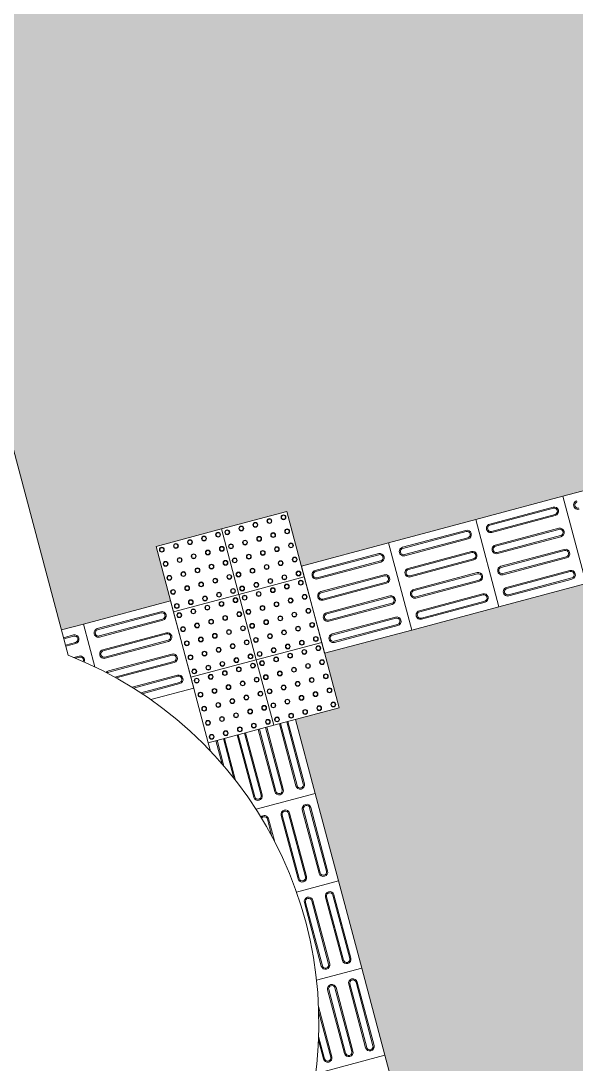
# Model space of a CAD drawing. Header units: millimetres. Extents: x -9997 to 44619, y -1295 to 91103.
# Drawn here: x 38651.5 to 38897.7, y 30538.5 to 31000.6 of the extents above; entities that cross this region are included whole.
import ezdxf

# ---------------------------------------------------------------- set-up
doc = ezdxf.new("R2010")
doc.units = ezdxf.units.MM
doc.header["$LTSCALE"] = 0.1
doc.layers.get('0').update_dxf_attribs({"lineweight": 5})
for name, color, linetype, lineweight in [('alvenaria', 5, 'Continuous', 9), ('alvenaria longe', 253, 'Continuous', 0), ('escada', 1, 'Continuous', 0)]:
    doc.layers.add(name, color=color, linetype=linetype, lineweight=lineweight)

msp = doc.modelspace()

# ---------------------------------------------------------------- hatches: boundary and pattern name
at = {"linetype": 'ByBlock', "true_color": 0xc7c8ca}
h = msp.add_hatch(dxfattribs=at)
h.set_pattern_fill('AR-BRSTD', color=9, scale=0.12, angle=90)
h.paths.add_polyline_path([(35971.007, 30529.035), (35986.007, 30529.035), (35986.007, 30532.119), (36016.008, 30532.119), (36046.008, 30532.119), (36076.008, 30532.119), (36106.008, 30532.119), (36136.008, 30532.119), (36166.008, 30532.119), (36196.008, 30532.119), (36226.008, 30532.119), (36256.007, 30532.119), (36271.008, 30529.035), (36271.008, 30368.22), (36303.021, 30368.22), (36343.021, 30368.22), (36357.976, 30368.22), (36350.252, 30397.209), (36342.528, 30426.198), (36334.774, 30455.3), (36327.05, 30484.288), (36319.326, 30513.277), (36311.602, 30542.266), (36308.466, 30554.035), (35455.705, 30554.035), (35455.705, 30144.035), (36417.709, 30144.035), (36412.043, 30165.3), (36404.319, 30194.288), (36396.595, 30223.277), (36388.871, 30252.266), (36381.147, 30281.254), (36373.424, 30310.243), (36368.634, 30328.22), (36343.021, 30328.22), (36303.021, 30328.22), (36263.021, 30328.22), (36256.007, 30328.24), (36256.007, 30322.119), (36256.007, 30292.119), (36226.007, 30292.119), (36196.007, 30292.119), (36166.007, 30292.119), (36136.007, 30292.119), (36106.007, 30292.119), (36076.007, 30292.119), (36046.007, 30292.119), (36016.007, 30292.119), (35986.007, 30292.119), (35986.007, 30322.119), (35986.007, 30329.035), (35971.007, 30329.035)])
h.paths.add_polyline_path([(35870.145, 30324.174), (35870.145, 30184.174), (35630.145, 30184.174), (35630.145, 30324.174)], flags=16)
h.paths.add_polyline_path([(35850.145, 30304.174), (35850.145, 30204.174), (35650.145, 30204.174), (35650.145, 30304.174)], flags=0)
h.paths.add_polyline_path([(36426.491, 30554.035), (36339.513, 30554.035), (36340.591, 30549.99), (36348.315, 30521.001), (36356.039, 30492.012), (36363.762, 30463.024), (36371.486, 30434.035), (36379.241, 30404.933), (36386.964, 30375.944), (36394.688, 30346.955), (36401.981, 30319.586), (36427.594, 30319.586), (36467.594, 30319.586), (36488.958, 30319.586)])
h.paths.add_polyline_path([(36707.491, 30554.035), (36426.491, 30554.035), (36488.958, 30319.586), (36507.594, 30319.586), (36547.594, 30319.586), (36587.594, 30319.586), (36627.594, 30319.586), (36667.594, 30319.586), (36707.594, 30319.586), (36747.594, 30319.586), (36769.958, 30319.586)])
h.paths.add_polyline_path([(36499.616, 30279.586), (36467.594, 30279.586), (36427.594, 30279.586), (36412.639, 30279.586), (36417.86, 30259.99), (36425.584, 30231.001), (36433.308, 30202.012), (36441.032, 30173.024), (36448.756, 30144.035), (36495.733, 30144.035), (36525.075, 30184.035)])
h.paths.add_polyline_path([(36780.616, 30279.586), (36747.594, 30279.586), (36707.594, 30279.586), (36667.594, 30279.586), (36627.594, 30279.586), (36587.594, 30279.586), (36547.594, 30279.586), (36507.594, 30279.586), (36499.616, 30279.586), (36525.075, 30184.035), (36806.075, 30184.035)])
h.paths.add_polyline_path([(36843.978, 30368.22), (36836.254, 30397.209), (36828.53, 30426.197), (36820.806, 30455.186), (36813.082, 30484.175), (36805.358, 30513.163), (36797.634, 30542.152), (36794.468, 30554.035), (36707.491, 30554.035), (36769.958, 30319.586), (36787.594, 30319.586), (36827.594, 30319.586), (36856.936, 30319.586), (36851.702, 30339.232)])
h.paths.add_polyline_path([(36874.873, 30252.266), (36867.594, 30279.586), (36827.594, 30279.586), (36787.594, 30279.586), (36780.616, 30279.586), (36806.075, 30184.035), (36856.264, 30144.174), (36903.674, 30144.174), (36898.045, 30165.3), (36890.321, 30194.288), (36882.597, 30223.277)])
h.paths.add_polyline_path([(38546.938, 30385.275), (38546.938, 30393.086, -0.3078084), (38433.836, 30554.035), (36825.515, 30554.035), (36826.623, 30549.876), (36834.347, 30520.887), (36842.071, 30491.899), (36849.795, 30462.91), (36857.518, 30433.921), (36865.242, 30404.933), (36872.966, 30375.944), (36880.69, 30346.955), (36888.414, 30317.967), (36896.138, 30288.978), (36903.862, 30259.99), (36911.586, 30231.001), (36919.31, 30202.012), (36927.034, 30173.024), (36934.72, 30144.174), (38394.936, 30144.174), (38403.43, 30156.608), (38420.352, 30181.38), (38437.274, 30206.152), (38454.196, 30230.924), (38471.117, 30255.696), (38488.076, 30280.522), (38488.104, 30280.468), (38495.836, 30280.468), (38525.836, 30280.468), (38546.938, 30280.468), (38546.938, 30305.275), (38546.938, 30345.275)])
h.paths.add_polyline_path([(37074.936, 30324.174), (37314.936, 30324.174), (37314.936, 30184.174), (37074.936, 30184.174)], flags=16)
h.paths.add_polyline_path([(37094.936, 30304.174), (37294.936, 30304.174), (37294.936, 30204.174), (37094.936, 30204.174)], flags=0)
h.paths.add_polyline_path([(37814.936, 30324.174), (37814.936, 30184.174), (37574.936, 30184.174), (37574.936, 30324.174)], flags=16)
h.paths.add_polyline_path([(37594.936, 30304.174), (37794.936, 30304.174), (37794.936, 30204.174), (37594.936, 30204.174)], flags=0)
h.paths.add_polyline_path([(37669.967, 30282.035), (37699.967, 30282.035), (37699.967, 30252.035), (37669.967, 30252.035)], flags=0)
h.paths.add_polyline_path([(38074.936, 30324.174), (38314.936, 30324.174), (38314.936, 30184.174), (38074.936, 30184.174)], flags=16)
h.paths.add_polyline_path([(38094.936, 30304.174), (38294.936, 30304.174), (38294.936, 30204.174), (38094.936, 30204.174)], flags=0)
h.paths.add_polyline_path([(39239.113, 30725.113), (39223.758, 30727.19), (39194.028, 30731.209), (39164.299, 30735.229), (39134.569, 30739.249), (39104.84, 30743.268), (39102.265, 30752.931), (39094.541, 30781.92), (39089.392, 30801.246), (39056.757, 30792.55), (39018.106, 30782.252), (38979.454, 30771.953), (38940.803, 30761.655), (38902.151, 30751.356), (38863.5, 30741.058), (38824.848, 30730.759), (38786.197, 30720.461), (38792.633, 30696.303), (38773.308, 30691.154), (38782.057, 30658.317), (38792.355, 30619.665), (38802.654, 30581.014), (38812.952, 30542.362), (38823.251, 30503.711), (38830.975, 30474.722), (38838.699, 30445.733), (38846.423, 30416.745), (38817.434, 30409.021), (38788.445, 30401.297), (38782.094, 30425.136), (38742.094, 30425.136), (38723.957, 30425.136, -0.0290874), (38707.908, 30412.652), (38885.284, 30172.328, 0.3809372)])
h.paths.add_polyline_path([(38707.908, 30412.652, -0.1839906), (38586.938, 30383.172), (38586.938, 30345.275), (38586.938, 30305.275), (38586.938, 30280.468), (38615.771, 30280.468), (38645.771, 30280.468), (38662.693, 30255.696), (38679.615, 30230.924), (38696.537, 30206.152), (38713.459, 30181.38), (38730.381, 30156.608), (38745.706, 30134.174, 0.0753172), (38897.909, 30155.221)])
h.paths.add_polyline_path([(39158.798, 30970.991), (39170.295, 30979.826), (38885.164, 32049.955), (38318.046, 32049.955), (38466.933, 31491.166, -0.3092385), (38600.144, 30991.208), (38669.536, 30730.773), (38679.269, 30733.366), (38717.921, 30743.664), (38711.484, 30767.822), (38740.473, 30775.546), (38769.462, 30783.269), (38775.898, 30759.112), (38814.55, 30769.411), (38853.201, 30779.709), (38891.853, 30790.008), (38930.504, 30800.306), (38969.156, 30810.605), (39007.807, 30820.903), (39046.459, 30831.202), (39079.093, 30839.897), (39071.369, 30868.886), (39063.646, 30897.875), (39087.434, 30916.154), (39111.222, 30934.433), (39135.01, 30952.712)])
at = {"layer": 'alvenaria', "linetype": 'ByBlock', "lineweight": 0, "true_color": 0xc7c8ca}
h = msp.add_hatch(color=9, dxfattribs=at)
h.dxf.hatch_style = 1
h.paths.add_polyline_path([(37074.936, 30324.174), (37074.936, 30184.174), (37314.936, 30184.174), (37314.936, 30324.174)])
h.paths.add_polyline_path([(37294.936, 30304.174), (37294.936, 30204.174), (37094.936, 30204.174), (37094.936, 30304.174)], flags=16)
h.paths.add_polyline_path([(35870.145, 30324.174), (35630.145, 30324.174), (35630.145, 30184.174), (35870.145, 30184.174)])
h.paths.add_polyline_path([(35850.145, 30204.174), (35650.145, 30204.174), (35650.145, 30304.174), (35850.145, 30304.174)], flags=16)
h.paths.add_polyline_path([(37574.936, 30324.174), (37574.936, 30184.174), (37814.936, 30184.174), (37814.936, 30324.174)])
h.paths.add_polyline_path([(37794.936, 30304.174), (37794.936, 30204.174), (37594.936, 30204.174), (37594.936, 30304.174)], flags=16)
h.paths.add_polyline_path([(37699.967, 30282.035), (37699.967, 30252.035), (37669.967, 30252.035), (37669.967, 30282.035)], flags=0)
h.paths.add_polyline_path([(38074.936, 30184.174), (38314.936, 30184.174), (38314.936, 30324.174), (38074.936, 30324.174)])
h.paths.add_polyline_path([(38094.936, 30304.174), (38294.936, 30304.174), (38294.936, 30204.174), (38094.936, 30204.174)], flags=16)
h.paths.add_polyline_path([(39259.807, 30721.559), (39259.598, 30722.343), (39253.487, 30723.17), (39239.113, 30725.113, -0.4686526), (38740.388, 30154.134), (38745.706, 30134.174, 0.46151)])
h.paths.add_polyline_path([(38905.862, 32049.955), (38885.164, 32049.955), (39170.295, 30979.826), (39182.586, 30989.271), (39187.476, 30993.028)])

# ---------------------------------------------------------------- linework, layer by layer
at = {"linetype": 'ByBlock', "lineweight": 0}
msp.add_line((38600.144, 30991.208), (38672.52, 30719.575), dxfattribs=at)
msp.add_arc((38608.723, 30556.718), 174.907, 180.87888, 68.60802, dxfattribs=at)
at = {"layer": 'alvenaria longe', "linetype": 'ByBlock', "lineweight": 0}
for centre, radius, start, end in [((38752.063, 30647.234), 493.238, 268.64366, 9.08469), ((38752.341, 30647.04), 512.909, 269.2588, 8.35399)]:
    msp.add_arc(centre, radius, start, end, dxfattribs=at)
at = {"layer": 'escada', "lineweight": 0}
for p, q in [((38717.921, 30743.664), (38679.269, 30733.366)), ((38728.219, 30705.013), (38717.921, 30743.664)), ((38713.55, 30738.853), (38685.455, 30731.367)), ((38713.68, 30738.364), (38685.585, 30730.878)), ((38679.269, 30733.366), (38669.536, 30730.773)), ((38684.31, 30714.449), (38679.269, 30733.366)), ((38679.269, 30733.366), (38684.31, 30714.449)), ((38686.323, 30728.11), (38714.418, 30735.596)), ((38686.453, 30727.621), (38714.548, 30735.107)), ((38674.898, 30728.554), (38670.443, 30727.367)), ((38675.029, 30728.065), (38670.574, 30726.878)), ((38687.95, 30722.002), (38716.045, 30729.488)), ((38688.081, 30721.513), (38716.176, 30728.999)), ((38671.311, 30724.11), (38675.766, 30725.297)), ((38671.441, 30723.621), (38675.896, 30724.808)), ((38716.913, 30726.231), (38688.818, 30718.745)), ((38717.043, 30725.742), (38688.948, 30718.256)), ((38675.045, 30718.563), (38677.394, 30719.189)), ((38675.816, 30718.245), (38677.524, 30718.7)), ((38718.54, 30720.123), (38690.445, 30712.637)), ((38718.671, 30719.634), (38690.576, 30712.148)), ((38693.186, 30709.879), (38719.408, 30716.866)), ((38693.825, 30709.526), (38719.539, 30716.377)), ((38700.868, 30705.384), (38721.036, 30710.758)), ((38701.458, 30705.017), (38721.166, 30710.269)), ((38721.903, 30707.501), (38704.725, 30702.924)), ((38722.034, 30707.012), (38705.29, 30702.551)), ((38709.138, 30699.929), (38728.219, 30705.013)), ((38776.756, 30662.557), (38769.413, 30690.117)), ((38777.245, 30662.688), (38769.902, 30690.247)), ((38782.057, 30658.317), (38773.308, 30691.154)), ((38758.026, 30657.567), (38750.683, 30685.126)), ((38758.515, 30657.697), (38751.172, 30685.256)), ((38764.134, 30659.194), (38756.791, 30686.754)), ((38764.623, 30659.325), (38757.28, 30686.884)), ((38760.048, 30687.621), (38767.391, 30660.062)), ((38760.537, 30687.752), (38767.88, 30660.193)), ((38734.656, 30680.856), (38735.674, 30677.033)), ((38740.839, 30671.338), (38738.061, 30681.763)), ((38741.597, 30670.458), (38738.551, 30681.893)), ((38747.426, 30684.258), (38754.769, 30656.699)), ((38747.915, 30684.389), (38755.258, 30656.829)), ((38755.832, 30651.329), (38782.057, 30658.317)), ((38782.057, 30658.317), (38755.832, 30651.329)), ((38792.355, 30619.665), (38782.057, 30658.317)), ((38774.433, 30620.543), (38766.947, 30648.638)), ((38774.922, 30620.673), (38767.436, 30648.768)), ((38770.204, 30649.506), (38777.69, 30621.411)), ((38770.693, 30649.636), (38778.179, 30621.541)), ((38776.312, 30651.133), (38783.798, 30623.038)), ((38776.801, 30651.263), (38784.287, 30623.168)), ((38787.055, 30623.906), (38779.569, 30652.001)), ((38787.544, 30624.036), (38780.058, 30652.131)), ((38762.88, 30639.351), (38760.839, 30647.01)), ((38763.938, 30637.345), (38761.328, 30647.141)), ((38773.738, 30614.705), (38792.355, 30619.665)), ((38792.355, 30619.665), (38773.738, 30614.705)), ((38802.654, 30581.014), (38792.355, 30619.665)), ((38786.611, 30612.482), (38794.096, 30584.387)), ((38787.1, 30612.612), (38794.585, 30584.517)), ((38797.353, 30585.254), (38789.867, 30613.349)), ((38797.842, 30585.385), (38790.356, 30613.48)), ((38784.731, 30581.891), (38777.246, 30609.986)), ((38785.221, 30582.022), (38777.735, 30610.117)), ((38780.502, 30610.854), (38787.988, 30582.759)), ((38780.992, 30610.984), (38788.477, 30582.889)), ((38782.6, 30575.671), (38802.654, 30581.014)), ((38802.654, 30581.014), (38782.6, 30575.671)), ((38812.952, 30542.362), (38802.654, 30581.014)), ((38807.652, 30546.603), (38800.166, 30574.698)), ((38808.141, 30546.733), (38800.655, 30574.828)), ((38795.03, 30543.24), (38787.544, 30571.335)), ((38795.519, 30543.37), (38788.033, 30571.465)), ((38790.801, 30572.203), (38798.287, 30544.108)), ((38791.29, 30572.333), (38798.776, 30544.238)), ((38796.909, 30573.83), (38804.395, 30545.735)), ((38797.398, 30573.96), (38804.884, 30545.865)), ((38789.411, 30541.743), (38783.478, 30564.009)), ((38788.922, 30541.612), (38783.558, 30561.743)), ((38783.46, 30549.018), (38785.665, 30540.745)), ((38783.528, 30550.732), (38786.154, 30540.875)), ((38782.169, 30534.16), (38812.952, 30542.362))]:
    msp.add_line(p, q, dxfattribs=at)
for points in [[(38940.803, 30761.655), (38930.504, 30800.306), (38891.853, 30790.008), (38902.151, 30751.356)], [(38902.151, 30751.356), (38891.853, 30790.008), (38853.201, 30779.709), (38863.5, 30741.058)], [(38777.185, 30754.281), (38769.462, 30783.269), (38740.473, 30775.546), (38748.197, 30746.557)], [(38863.5, 30741.058), (38853.201, 30779.709), (38814.55, 30769.411), (38824.848, 30730.759)], [(38748.197, 30746.557), (38740.473, 30775.546), (38711.484, 30767.822), (38719.208, 30738.833)], [(38824.848, 30730.759), (38814.55, 30769.411), (38775.898, 30759.112), (38786.197, 30720.461)], [(38784.909, 30725.292), (38777.185, 30754.281), (38748.197, 30746.557), (38755.921, 30717.568)], [(38755.921, 30717.568), (38748.197, 30746.557), (38719.208, 30738.833), (38726.932, 30709.844)], [(38792.633, 30696.303), (38784.909, 30725.292), (38755.921, 30717.568), (38763.645, 30688.58)], [(38763.645, 30688.58), (38755.921, 30717.568), (38726.932, 30709.844), (38734.656, 30680.856)]]:
    msp.add_lwpolyline(points, close=True, dxfattribs=at)
for points in [[(38887.482, 30785.196), (38859.387, 30777.71)], [(38887.612, 30784.707), (38859.517, 30777.221)], [(38860.255, 30774.454), (38888.35, 30781.939)], [(38860.385, 30773.964), (38888.48, 30781.45)], [(38848.83, 30774.898), (38820.735, 30767.412)], [(38848.961, 30774.408), (38820.866, 30766.923)], [(38861.882, 30768.345), (38889.977, 30775.831)], [(38862.012, 30767.856), (38890.107, 30775.342)], [(38821.603, 30764.155), (38849.698, 30771.641)], [(38821.733, 30763.666), (38849.828, 30771.152)], [(38890.845, 30772.574), (38862.75, 30765.089)], [(38890.975, 30772.085), (38862.88, 30764.599)], [(38810.179, 30764.599), (38782.084, 30757.113)], [(38810.309, 30764.11), (38782.214, 30756.624)], [(38823.231, 30758.047), (38851.325, 30765.533)], [(38823.361, 30757.558), (38851.456, 30765.043)], [(38892.472, 30766.466), (38864.377, 30758.98)], [(38892.603, 30765.977), (38864.508, 30758.491)], [(38782.952, 30753.857), (38811.046, 30761.342)], [(38783.082, 30753.367), (38811.177, 30760.853)], [(38852.193, 30762.276), (38824.098, 30754.79)], [(38852.324, 30761.787), (38824.229, 30754.301)], [(38865.245, 30755.724), (38893.34, 30763.209)], [(38865.375, 30755.234), (38893.47, 30762.72)], [(38784.579, 30747.748), (38812.674, 30755.234)], [(38784.709, 30747.259), (38812.804, 30754.745)], [(38853.821, 30756.168), (38825.726, 30748.682)], [(38853.951, 30755.678), (38825.856, 30748.193)], [(38866.873, 30749.615), (38894.968, 30757.101)], [(38867.003, 30749.126), (38895.098, 30756.612)], [(38813.542, 30751.977), (38785.447, 30744.492)], [(38813.672, 30751.488), (38785.577, 30744.002)], [(38826.594, 30745.425), (38854.689, 30752.911)], [(38826.724, 30744.936), (38854.819, 30752.422)], [(38895.835, 30753.844), (38867.74, 30746.359)], [(38895.966, 30753.355), (38867.871, 30745.869)], [(38815.169, 30745.869), (38787.074, 30738.383)], [(38815.3, 30745.38), (38787.205, 30737.894)], [(38828.221, 30739.317), (38856.316, 30746.803)], [(38828.351, 30738.828), (38856.446, 30746.313)], [(38787.942, 30735.127), (38816.037, 30742.612)], [(38788.072, 30734.637), (38816.167, 30742.123)], [(38857.184, 30743.546), (38829.089, 30736.06)], [(38857.314, 30743.057), (38829.219, 30735.571)], [(38789.57, 30729.018), (38817.664, 30736.504)], [(38789.7, 30728.529), (38817.795, 30736.015)], [(38818.532, 30733.247), (38790.437, 30725.762)], [(38818.663, 30732.758), (38790.568, 30725.272)], [(38766.156, 30689.249), (38773.499, 30661.69)], [(38766.645, 30689.379), (38773.988, 30661.82)], [(38741.318, 30682.631), (38745.982, 30665.127)], [(38741.807, 30682.761), (38746.776, 30664.114)], [(38778.709, 30515.52), (38784.599, 30493.412), (38823.251, 30503.711), (38812.952, 30542.362), (38782.169, 30534.16)]]:
    msp.add_lwpolyline(points, dxfattribs=at)
for centre, radius in [((38755.509, 30777.376), 1.075), ((38755.509, 30777.376), 0.883), ((38761.74, 30779.036), 1.075), ((38761.74, 30779.036), 0.883), ((38767.971, 30780.697), 1.075), ((38767.971, 30780.697), 0.883), ((38738.983, 30772.973), 1.075), ((38738.983, 30772.973), 0.883), ((38743.046, 30774.055), 1.075), ((38743.046, 30774.055), 0.883), ((38749.277, 30775.716), 1.075), ((38749.277, 30775.716), 0.883), ((38763.4, 30772.805), 1.075), ((38763.4, 30772.805), 0.883), ((38769.632, 30774.465), 1.075), ((38769.632, 30774.465), 0.883), ((38720.289, 30767.992), 1.075), ((38720.289, 30767.992), 0.883), ((38726.52, 30769.652), 1.075), ((38726.52, 30769.652), 0.883), ((38732.751, 30771.312), 1.075), ((38732.751, 30771.312), 0.883), ((38744.706, 30767.824), 1.075), ((38744.706, 30767.824), 0.883), ((38750.937, 30769.484), 1.075), ((38750.937, 30769.484), 0.883), ((38757.169, 30771.145), 1.075), ((38757.169, 30771.145), 0.883), ((38771.292, 30768.234), 1.075), ((38771.292, 30768.234), 0.883), ((38714.057, 30766.331), 1.075), ((38714.057, 30766.331), 0.883), ((38728.18, 30763.421), 1.075), ((38728.18, 30763.421), 0.883), ((38734.412, 30765.081), 1.075), ((38734.412, 30765.081), 0.883), ((38740.643, 30766.741), 1.075), ((38740.643, 30766.741), 0.883), ((38752.598, 30763.253), 1.075), ((38752.598, 30763.253), 0.883), ((38758.829, 30764.913), 1.075), ((38758.829, 30764.913), 0.883), ((38765.061, 30766.573), 1.075), ((38765.061, 30766.573), 0.883), ((38715.717, 30760.1), 1.075), ((38715.717, 30760.1), 0.883), ((38721.949, 30761.76), 1.075), ((38721.949, 30761.76), 0.883), ((38736.072, 30758.85), 1.075), ((38736.072, 30758.85), 0.883), ((38742.303, 30760.51), 1.075), ((38742.303, 30760.51), 0.883), ((38746.366, 30761.593), 1.075), ((38746.366, 30761.593), 0.883), ((38760.49, 30758.682), 1.075), ((38760.49, 30758.682), 0.883), ((38766.721, 30760.342), 1.075), ((38766.721, 30760.342), 0.883), ((38772.952, 30762.002), 1.075), ((38772.952, 30762.002), 0.883), ((38717.378, 30753.869), 1.075), ((38717.378, 30753.869), 0.883), ((38723.609, 30755.529), 1.075), ((38723.609, 30755.529), 0.883), ((38729.841, 30757.189), 1.075), ((38729.841, 30757.189), 0.883), ((38743.964, 30754.279), 1.075), ((38743.964, 30754.279), 0.883), ((38748.027, 30755.361), 1.075), ((38748.027, 30755.361), 0.883), ((38754.258, 30757.021), 1.075), ((38754.258, 30757.021), 0.883), ((38768.381, 30754.111), 1.075), ((38768.381, 30754.111), 0.883), ((38774.613, 30755.771), 1.075), ((38774.613, 30755.771), 0.883), ((38725.27, 30749.298), 1.075), ((38725.27, 30749.298), 0.883), ((38731.501, 30750.958), 1.075), ((38731.501, 30750.958), 0.883), ((38737.732, 30752.618), 1.075), ((38737.732, 30752.618), 0.883), ((38749.687, 30749.13), 1.075), ((38749.687, 30749.13), 0.883), ((38755.918, 30750.79), 1.075), ((38755.918, 30750.79), 0.883), ((38762.15, 30752.45), 1.075), ((38762.15, 30752.45), 0.883), ((38769.464, 30750.048), 1.075), ((38769.464, 30750.048), 0.883), ((38775.695, 30751.708), 1.075), ((38775.695, 30751.708), 0.883), ((38719.038, 30747.637), 1.075), ((38719.038, 30747.637), 0.883), ((38733.161, 30744.726), 1.075), ((38733.161, 30744.726), 0.883), ((38739.393, 30746.387), 1.075), ((38739.393, 30746.387), 0.883), ((38745.624, 30748.047), 1.075), ((38745.624, 30748.047), 0.883), ((38750.77, 30745.067), 1.075), ((38750.77, 30745.067), 0.883), ((38757.001, 30746.727), 1.075), ((38757.001, 30746.727), 0.883), ((38763.232, 30748.387), 1.075), ((38763.232, 30748.387), 0.883), ((38777.356, 30745.477), 1.075), ((38777.356, 30745.477), 0.883), ((38720.698, 30741.406), 1.075), ((38720.698, 30741.406), 0.883), ((38726.93, 30743.066), 1.075), ((38726.93, 30743.066), 0.883), ((38734.244, 30740.663), 1.075), ((38734.244, 30740.663), 0.883), ((38740.475, 30742.324), 1.075), ((38740.475, 30742.324), 0.883), ((38746.707, 30743.984), 1.075), ((38746.707, 30743.984), 0.883), ((38758.661, 30740.496), 1.075), ((38758.661, 30740.496), 0.883), ((38764.893, 30742.156), 1.075), ((38764.893, 30742.156), 0.883), ((38771.124, 30743.816), 1.075), ((38771.124, 30743.816), 0.883), ((38721.781, 30737.343), 1.075), ((38721.781, 30737.343), 0.883), ((38728.012, 30739.003), 1.075), ((38728.012, 30739.003), 0.883), ((38742.136, 30736.092), 1.075), ((38742.136, 30736.092), 0.883), ((38748.367, 30737.753), 1.075), ((38748.367, 30737.753), 0.883), ((38752.43, 30738.835), 1.075), ((38752.43, 30738.835), 0.883), ((38766.553, 30735.925), 1.075), ((38766.553, 30735.925), 0.883), ((38772.784, 30737.585), 1.075), ((38772.784, 30737.585), 0.883), ((38779.016, 30739.245), 1.075), ((38779.016, 30739.245), 0.883), ((38723.441, 30731.111), 1.075), ((38723.441, 30731.111), 0.883), ((38729.673, 30732.772), 1.075), ((38729.673, 30732.772), 0.883), ((38735.904, 30734.432), 1.075), ((38735.904, 30734.432), 0.883), ((38750.027, 30731.521), 1.075), ((38750.027, 30731.521), 0.883), ((38754.09, 30732.604), 1.075), ((38754.09, 30732.604), 0.883), ((38760.322, 30734.264), 1.075), ((38760.322, 30734.264), 0.883), ((38774.445, 30731.353), 1.075), ((38774.445, 30731.353), 0.883), ((38780.676, 30733.014), 1.075), ((38780.676, 30733.014), 0.883), ((38731.333, 30726.54), 1.075), ((38731.333, 30726.54), 0.883), ((38737.564, 30728.201), 1.075), ((38737.564, 30728.201), 0.883), ((38743.796, 30729.861), 1.075), ((38743.796, 30729.861), 0.883), ((38755.751, 30726.372), 1.075), ((38755.751, 30726.372), 0.883), ((38761.982, 30728.033), 1.075), ((38761.982, 30728.033), 0.883), ((38768.213, 30729.693), 1.075), ((38768.213, 30729.693), 0.883), ((38782.337, 30726.782), 1.075), ((38782.337, 30726.782), 0.883), ((38725.102, 30724.88), 1.075), ((38725.102, 30724.88), 0.883), ((38739.225, 30721.969), 1.075), ((38739.225, 30721.969), 0.883), ((38745.456, 30723.63), 1.075), ((38745.456, 30723.63), 0.883), ((38751.688, 30725.29), 1.075), ((38751.688, 30725.29), 0.883), ((38763.642, 30721.801), 1.075), ((38763.642, 30721.801), 0.883), ((38769.874, 30723.462), 1.075), ((38769.874, 30723.462), 0.883), ((38776.105, 30725.122), 1.075), ((38776.105, 30725.122), 0.883), ((38777.188, 30721.059), 1.075), ((38783.419, 30722.719), 1.075), ((38783.419, 30722.719), 0.883), ((38726.762, 30718.649), 1.075), ((38726.762, 30718.649), 0.883), ((38732.993, 30720.309), 1.075), ((38732.993, 30720.309), 0.883), ((38747.116, 30717.398), 1.075), ((38747.116, 30717.398), 0.883), ((38753.348, 30719.059), 1.075), ((38753.348, 30719.059), 0.883), ((38757.411, 30720.141), 1.075), ((38757.411, 30720.141), 0.883), ((38764.725, 30717.738), 1.075), ((38764.725, 30717.738), 0.883), ((38770.956, 30719.399), 1.075), ((38770.956, 30719.399), 0.883), ((38777.188, 30721.059), 0.883), ((38785.079, 30716.488), 1.075), ((38728.422, 30712.417), 1.075), ((38728.422, 30712.417), 0.883), ((38734.654, 30714.078), 1.075), ((38734.654, 30714.078), 0.883), ((38740.885, 30715.738), 1.075), ((38740.885, 30715.738), 0.883), ((38748.199, 30713.335), 1.075), ((38748.199, 30713.335), 0.883), ((38754.43, 30714.995), 1.075), ((38754.43, 30714.995), 0.883), ((38758.494, 30716.078), 1.075), ((38758.494, 30716.078), 0.883), ((38772.617, 30713.167), 1.075), ((38772.617, 30713.167), 0.883), ((38778.848, 30714.828), 1.075), ((38778.848, 30714.828), 0.883), ((38785.079, 30716.488), 0.883), ((38729.505, 30708.354), 1.075), ((38729.505, 30708.354), 0.883), ((38735.736, 30710.014), 1.075), ((38735.736, 30710.014), 0.883), ((38741.968, 30711.675), 1.075), ((38741.968, 30711.675), 0.883), ((38756.091, 30708.764), 1.075), ((38756.091, 30708.764), 0.883), ((38760.154, 30709.847), 1.075), ((38760.154, 30709.847), 0.883), ((38766.385, 30711.507), 1.075), ((38766.385, 30711.507), 0.883), ((38780.508, 30708.596), 1.075), ((38780.508, 30708.596), 0.883), ((38786.74, 30710.257), 1.075), ((38786.74, 30710.257), 0.883), ((38737.397, 30703.783), 1.075), ((38737.397, 30703.783), 0.883), ((38743.628, 30705.443), 1.075), ((38743.628, 30705.443), 0.883), ((38749.859, 30707.104), 1.075), ((38749.859, 30707.104), 0.883), ((38757.751, 30702.533), 1.075), ((38761.814, 30703.615), 1.075), ((38761.814, 30703.615), 0.883), ((38768.046, 30705.276), 1.075), ((38768.046, 30705.276), 0.883), ((38774.277, 30706.936), 1.075), ((38774.277, 30706.936), 0.883), ((38788.4, 30704.025), 1.075), ((38788.4, 30704.025), 0.883), ((38731.165, 30702.123), 1.075), ((38731.165, 30702.123), 0.883), ((38745.288, 30699.212), 1.075), ((38745.288, 30699.212), 0.883), ((38751.52, 30700.872), 1.075), ((38751.52, 30700.872), 0.883), ((38757.751, 30702.533), 0.883), ((38769.706, 30699.044), 1.075), ((38769.706, 30699.044), 0.883), ((38775.937, 30700.704), 1.075), ((38775.937, 30700.704), 0.883), ((38782.169, 30702.365), 1.075), ((38782.169, 30702.365), 0.883), ((38732.826, 30695.891), 1.075), ((38732.826, 30695.891), 0.883), ((38739.057, 30697.552), 1.075), ((38739.057, 30697.552), 0.883), ((38753.18, 30694.641), 1.075), ((38753.18, 30694.641), 0.883), ((38759.411, 30696.301), 1.075), ((38759.411, 30696.301), 0.883), ((38763.475, 30697.384), 1.075), ((38763.475, 30697.384), 0.883), ((38777.598, 30694.473), 1.075), ((38777.598, 30694.473), 0.883), ((38783.829, 30696.133), 1.075), ((38783.829, 30696.133), 0.883), ((38790.06, 30697.794), 1.075), ((38790.06, 30697.794), 0.883), ((38734.486, 30689.66), 1.075), ((38734.486, 30689.66), 0.883), ((38740.717, 30691.32), 1.075), ((38740.717, 30691.32), 0.883), ((38746.949, 30692.981), 1.075), ((38746.949, 30692.981), 0.883), ((38761.072, 30690.07), 1.075), ((38761.072, 30690.07), 0.883), ((38765.135, 30691.152), 1.075), ((38765.135, 30691.152), 0.883), ((38771.366, 30692.813), 1.075), ((38771.366, 30692.813), 0.883), ((38742.378, 30685.089), 1.075), ((38742.378, 30685.089), 0.883), ((38748.609, 30686.749), 1.075), ((38748.609, 30686.749), 0.883), ((38754.84, 30688.41), 1.075), ((38754.84, 30688.41), 0.883), ((38736.146, 30683.429), 1.075), ((38736.146, 30683.429), 0.883)]:
    msp.add_circle(centre, radius, dxfattribs=at)
for centre, radius, start, end in [((38898.537, 30786.136), 1.938, 104.91959, 284.91959), ((38898.537, 30786.136), 1.432, 104.91959, 284.91959), ((38887.981, 30783.323), 1.938, 284.91959, 104.91959), ((38887.981, 30783.323), 1.432, 284.91959, 104.91959), ((38859.886, 30775.837), 1.938, 104.91959, 284.91959), ((38849.329, 30773.025), 1.938, 284.91959, 104.91959), ((38849.329, 30773.025), 1.432, 284.91959, 104.91959), ((38859.886, 30775.837), 1.432, 104.91959, 284.91959), ((38890.476, 30773.958), 1.938, 284.91959, 104.91959), ((38890.476, 30773.958), 1.432, 284.91959, 104.91959), ((38862.381, 30766.472), 1.938, 104.91959, 284.91959), ((38810.678, 30762.726), 1.938, 284.91959, 104.91959), ((38810.678, 30762.726), 1.432, 284.91959, 104.91959), ((38821.234, 30765.539), 1.938, 104.91959, 284.91959), ((38821.234, 30765.539), 1.432, 104.91959, 284.91959), ((38851.825, 30763.66), 1.938, 284.91959, 104.91959), ((38851.825, 30763.66), 1.432, 284.91959, 104.91959), ((38862.381, 30766.472), 1.432, 104.91959, 284.91959), ((38892.971, 30764.593), 1.938, 284.91959, 104.91959), ((38892.971, 30764.593), 1.432, 284.91959, 104.91959), ((38782.583, 30755.24), 1.938, 104.91959, 284.91959), ((38782.583, 30755.24), 1.432, 104.91959, 284.91959), ((38813.173, 30753.361), 1.938, 284.91959, 104.91959), ((38813.173, 30753.361), 1.432, 284.91959, 104.91959), ((38823.73, 30756.174), 1.938, 104.91959, 284.91959), ((38823.73, 30756.174), 1.432, 104.91959, 284.91959), ((38854.32, 30754.295), 1.938, 284.91959, 104.91959), ((38854.32, 30754.295), 1.432, 284.91959, 104.91959), ((38864.876, 30757.107), 1.938, 104.91959, 284.91959), ((38864.876, 30757.107), 1.432, 104.91959, 284.91959), ((38895.467, 30755.228), 1.938, 284.91959, 104.91959), ((38895.467, 30755.228), 1.432, 284.91959, 104.91959), ((38785.078, 30745.875), 1.938, 104.91959, 284.91959), ((38785.078, 30745.875), 1.432, 104.91959, 284.91959), ((38815.668, 30743.996), 1.938, 284.91959, 104.91959), ((38815.668, 30743.996), 1.432, 284.91959, 104.91959), ((38826.225, 30746.809), 1.938, 104.91959, 284.91959), ((38826.225, 30746.809), 1.432, 104.91959, 284.91959), ((38856.815, 30744.93), 1.938, 284.91959, 104.91959), ((38856.815, 30744.93), 1.432, 284.91959, 104.91959), ((38867.372, 30747.742), 1.938, 104.91959, 284.91959), ((38867.372, 30747.742), 1.432, 104.91959, 284.91959), ((38714.049, 30736.98), 1.938, 284.91959, 104.91959), ((38714.049, 30736.98), 1.432, 284.91959, 104.91959), ((38787.573, 30736.51), 1.938, 104.91959, 284.91959), ((38787.573, 30736.51), 1.432, 104.91959, 284.91959), ((38818.164, 30734.631), 1.938, 284.91959, 104.91959), ((38818.164, 30734.631), 1.432, 284.91959, 104.91959), ((38828.72, 30737.444), 1.938, 104.91959, 284.91959), ((38828.72, 30737.444), 1.432, 104.91959, 284.91959), ((38685.954, 30729.494), 1.938, 104.91959, 284.91959), ((38675.397, 30726.681), 1.938, 284.91959, 104.91959), ((38675.397, 30726.681), 1.432, 284.91959, 104.91959), ((38685.954, 30729.494), 1.432, 104.91959, 284.91959), ((38716.544, 30727.615), 1.938, 284.91959, 104.91959), ((38716.544, 30727.615), 1.432, 284.91959, 104.91959), ((38790.069, 30727.145), 1.938, 104.91959, 284.91959), ((38790.069, 30727.145), 1.432, 104.91959, 284.91959), ((38677.893, 30717.316), 1.938, 337.75105, 104.91959), ((38677.893, 30717.316), 1.432, 338.31857, 104.91959), ((38688.449, 30720.129), 1.938, 104.91959, 284.91959), ((38688.449, 30720.129), 1.432, 104.91959, 284.91959), ((38719.039, 30718.25), 1.938, 284.91959, 104.91959), ((38719.039, 30718.25), 1.432, 284.91959, 104.91959), ((38690.945, 30710.764), 1.938, 104.91959, 143.57371), ((38690.945, 30710.764), 1.432, 104.91959, 140.3937), ((38721.535, 30708.885), 1.938, 284.91959, 104.91959), ((38721.535, 30708.885), 1.432, 284.91959, 104.91959), ((38775.372, 30662.189), 1.938, 194.91959, 14.91959), ((38775.372, 30662.189), 1.432, 194.91959, 14.91959), ((38756.642, 30657.198), 1.938, 194.91959, 14.91959), ((38756.642, 30657.198), 1.432, 194.91959, 14.91959), ((38766.007, 30659.693), 1.938, 194.91959, 14.91959), ((38766.007, 30659.693), 1.432, 194.91959, 14.91959), ((38778.185, 30651.632), 1.938, 14.91959, 194.91959), ((38778.185, 30651.632), 1.432, 14.91959, 194.91959), ((38759.455, 30646.642), 1.938, 14.91959, 139.47984), ((38768.82, 30649.137), 1.938, 14.91959, 194.91959), ((38768.82, 30649.137), 1.432, 14.91959, 194.91959), ((38759.455, 30646.642), 1.432, 14.91959, 146.2669), ((38776.306, 30621.042), 1.938, 194.91959, 14.91959), ((38776.306, 30621.042), 1.432, 194.91959, 14.91959), ((38785.671, 30623.537), 1.938, 194.91959, 14.91959), ((38785.671, 30623.537), 1.432, 194.91959, 14.91959), ((38779.119, 30610.485), 1.938, 14.91959, 194.91959), ((38779.119, 30610.485), 1.432, 14.91959, 194.91959), ((38788.484, 30612.981), 1.938, 14.91959, 194.91959), ((38788.484, 30612.981), 1.432, 14.91959, 194.91959), ((38795.969, 30584.886), 1.938, 194.91959, 14.91959), ((38795.969, 30584.886), 1.432, 194.91959, 14.91959), ((38786.604, 30582.39), 1.938, 194.91959, 14.91959), ((38786.604, 30582.39), 1.432, 194.91959, 14.91959), ((38798.782, 30574.329), 1.938, 14.91959, 194.91959), ((38798.782, 30574.329), 1.432, 14.91959, 194.91959), ((38789.417, 30571.834), 1.938, 14.91959, 194.91959), ((38789.417, 30571.834), 1.432, 14.91959, 194.91959), ((38806.268, 30546.234), 1.938, 194.91959, 14.91959), ((38806.268, 30546.234), 1.432, 194.91959, 14.91959), ((38796.903, 30543.739), 1.938, 194.91959, 14.91959), ((38796.903, 30543.739), 1.432, 194.91959, 14.91959), ((38787.538, 30541.244), 1.938, 194.91959, 14.91959), ((38787.538, 30541.244), 1.432, 194.91959, 14.91959)]:
    msp.add_arc(centre, radius, start, end, dxfattribs=at)

doc.saveas('drawing.dxf')
